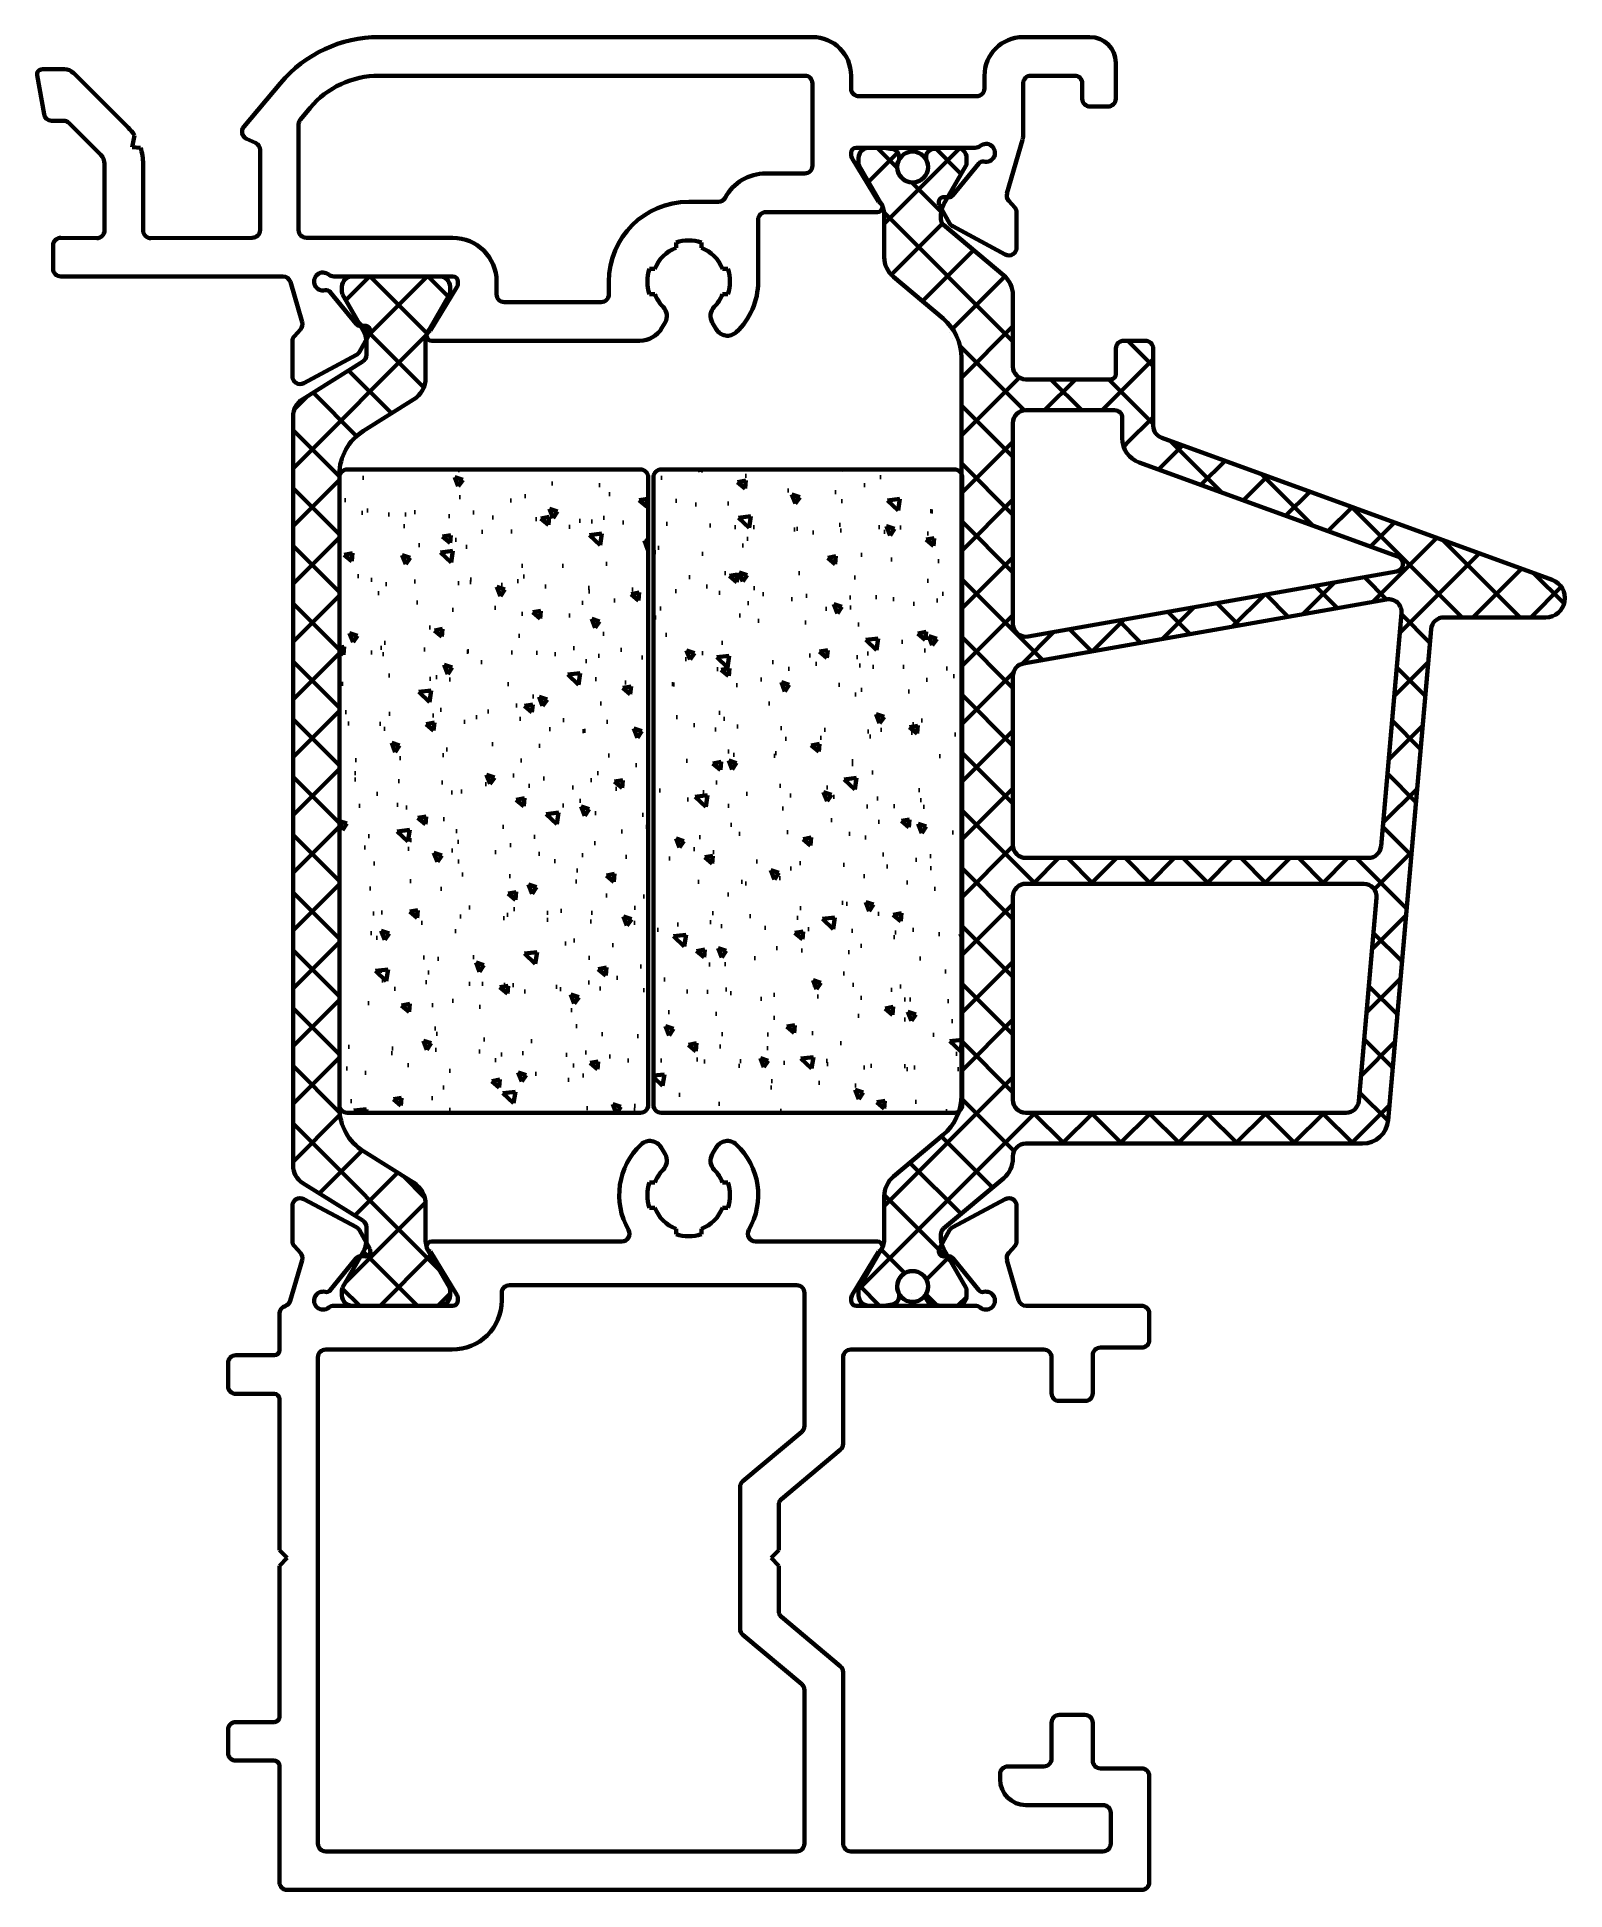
# Model space of a CAD drawing. Header units: millimetres. Extents: x 263.2 to 322.6, y -40.3 to 31.7.
import ezdxf

# ---------------------------------------------------------------- set-up
doc = ezdxf.new("R2010")
doc.units = ezdxf.units.MM
doc.layers.add('00_POLIAMIDAS', color=8, linetype='Continuous', lineweight=70)

msp = doc.modelspace()

# ---------------------------------------------------------------- hatches: boundary and pattern name
at = {"lineweight": 100}
h = msp.add_hatch(dxfattribs=at)
h.set_pattern_fill('ANSI37', color=8, scale=0.5, angle=90, style=0)
edge = h.paths.add_edge_path()
edge.add_line((315.712, -10.35), (317.382, 8.731))
edge.add_arc((317.88, 8.687), 0.5, 90, 175, ccw=False)
edge.add_line((317.88, 9.187), (321.833, 9.187))
edge.add_arc((321.833, 9.937), 0.75, 270, 430)
edge.add_line((322.089, 10.642), (306.912, 16.166))
edge.add_arc((307.083, 16.636), 0.5, 180, 250, ccw=False)
edge.add_line((306.583, 16.636), (306.583, 19.637))
edge.add_arc((306.283, 19.637), 0.3, 360, 450)
edge.add_line((306.283, 19.937), (305.433, 19.937))
edge.add_arc((305.433, 19.637), 0.3, 90, 180)
edge.add_line((305.133, 19.637), (305.133, 18.637))
edge.add_arc((304.933, 18.637), 0.2, -90, 0, ccw=False)
edge.add_line((304.933, 18.437), (301.633, 18.437))
edge.add_arc((301.633, 18.937), 0.5, 180, 270, ccw=False)
edge.add_line((301.133, 18.937), (301.133, 21.711))
edge.add_arc((300.133, 21.711), 1, 0, 50)
edge.add_line((300.775, 22.477), (298.44, 24.437))
edge.add_arc((298.633, 24.667), 0.3, 180, 230, ccw=False)
edge.add_line((298.333, 24.667), (298.333, 24.83))
edge.add_arc((299.133, 24.83), 0.8, 150, 180, ccw=False)
edge.add_line((298.44, 25.23), (299.306, 26.73))
edge.add_arc((299.133, 26.83), 0.2, 330, 360)
edge.add_line((299.333, 26.83), (299.333, 27.037))
edge.add_arc((298.933, 27.037), 0.4, 360, 450)
edge.add_line((298.933, 27.437), (298.333, 27.437))
edge.add_arc((297.233, 33.437), 6.1, 277.40639, 280.38886, ccw=False)
edge.add_arc((298.058, 27.091), 0.3, 97.40639, 180)
edge.add_line((297.758, 27.091), (297.758, 26.978))
edge.add_arc((297.233, 26.687), 0.6, -208.95502, 28.95502, ccw=False)
edge.add_line((296.708, 26.978), (296.708, 27.091))
edge.add_arc((296.408, 27.091), 0.3, 360, 442.59361)
edge.add_arc((297.233, 33.437), 6.1, 259.61114, 262.59361, ccw=False)
edge.add_line((296.133, 27.437), (295.533, 27.437))
edge.add_arc((295.533, 27.037), 0.4, 90, 180)
edge.add_line((295.133, 27.037), (295.133, 26.83))
edge.add_arc((295.333, 26.83), 0.2, 180, 210)
edge.add_line((295.159, 26.73), (296.025, 25.23))
edge.add_arc((295.333, 24.83), 0.8, 0, 30, ccw=False)
edge.add_line((296.133, 24.83), (296.133, 23.184))
edge.add_arc((297.133, 23.184), 1, 180, 230)
edge.add_line((296.49, 22.418), (298.418, 20.8))
edge.add_arc((297.133, 19.268), 2, 0, 50, ccw=False)
edge.add_line((299.133, 19.268), (299.133, -9.393))
edge.add_arc((297.133, -9.393), 2, -50, 0, ccw=False)
edge.add_line((298.418, -10.925), (296.49, -12.543))
edge.add_arc((297.133, -13.309), 1, 130, 180)
edge.add_line((296.133, -13.309), (296.133, -14.956))
edge.add_arc((295.333, -14.956), 0.8, 330, 360, ccw=False)
edge.add_line((296.025, -15.356), (295.159, -16.856))
edge.add_arc((295.333, -16.956), 0.2, 150, 180)
edge.add_line((295.133, -16.956), (295.133, -17.163))
edge.add_arc((295.533, -17.163), 0.4, 180, 270)
edge.add_line((295.533, -17.563), (296.133, -17.563))
edge.add_arc((297.233, -23.563), 6.1, 97.40639, 100.38886, ccw=False)
edge.add_arc((296.408, -17.216), 0.3, 277.40639, 360)
edge.add_line((296.708, -17.216), (296.708, -17.103))
edge.add_arc((297.233, -16.813), 0.6, -28.95502, 208.95502, ccw=False)
edge.add_line((297.758, -17.103), (297.758, -17.216))
edge.add_arc((298.058, -17.216), 0.3, 180, 262.59361)
edge.add_arc((297.233, -23.563), 6.1, 79.61114, 82.59361, ccw=False)
edge.add_line((298.333, -17.563), (298.933, -17.563))
edge.add_arc((298.933, -17.163), 0.4, 270, 360)
edge.add_line((299.333, -17.163), (299.333, -16.956))
edge.add_arc((299.133, -16.956), 0.2, 360, 390)
edge.add_line((299.306, -16.856), (298.44, -15.356))
edge.add_arc((299.133, -14.956), 0.8, 180, 210, ccw=False)
edge.add_line((298.333, -14.956), (298.333, -14.792))
edge.add_arc((298.633, -14.792), 0.3, 130, 180, ccw=False)
edge.add_line((298.44, -14.562), (300.775, -12.602))
edge.add_arc((300.133, -11.836), 1, 310, 360)
edge.add_line((301.133, -11.836), (301.133, -11.763))
edge.add_arc((301.633, -11.763), 0.5, 90, 180, ccw=False)
edge.add_line((301.633, -11.263), (314.716, -11.263))
edge.add_arc((314.716, -10.263), 1, 270, 355)
edge = h.paths.add_edge_path(flags=16)
edge.add_arc((314.075, -9.563), 0.5, 270, 355)
edge.add_line((314.573, -9.606), (315.264, -1.706))
edge.add_arc((314.766, -1.663), 0.5, 355, 450)
edge.add_line((314.766, -1.163), (301.633, -1.163))
edge.add_arc((301.633, -1.663), 0.5, 90, 180)
edge.add_line((301.133, -1.663), (301.133, -9.563))
edge.add_arc((301.633, -9.563), 0.5, 180, 270)
edge.add_line((301.633, -10.063), (314.075, -10.063))
edge = h.paths.add_edge_path(flags=16)
edge.add_arc((315.99, 11.266), 0.3, 280, 430)
edge.add_line((316.092, 11.548), (306.041, 15.206))
edge.add_arc((306.383, 16.146), 1, 180, 250, ccw=False)
edge.add_line((305.383, 16.146), (305.383, 16.937))
edge.add_arc((305.083, 16.937), 0.3, 0, 90)
edge.add_line((305.083, 17.237), (301.633, 17.237))
edge.add_arc((301.633, 16.737), 0.5, 90, 180)
edge.add_line((301.133, 16.737), (301.133, 8.937))
edge.add_arc((301.633, 8.937), 0.5, 180, 280)
edge.add_line((301.719, 8.445), (316.042, 10.97))
edge = h.paths.add_edge_path(flags=16)
edge.add_line((301.133, 6.906), (301.133, 0.337))
edge.add_arc((301.633, 0.337), 0.5, 180, 270)
edge.add_line((301.633, -0.163), (314.941, -0.163))
edge.add_arc((314.941, 0.337), 0.5, 270, 355)
edge.add_line((315.439, 0.294), (316.231, 9.349))
edge.add_arc((315.733, 9.393), 0.5, 355, 460)
edge.add_line((315.646, 9.885), (301.546, 7.399))
edge.add_arc((301.633, 6.906), 0.5, 100, 180)
h = msp.add_hatch(dxfattribs=at)
h.set_pattern_fill('ANSI37', color=8, scale=0.5, angle=90, style=0)
edge = h.paths.add_edge_path()
edge.add_arc((276.959, 14.74), 2, 122, 180, ccw=False)
edge.add_line((275.899, 16.436), (277.839, 17.648))
edge.add_arc((277.309, 18.496), 1, 302, 360)
edge.add_line((278.309, 18.496), (278.309, 19.864))
edge.add_arc((279.309, 19.864), 1, 150, 180, ccw=False)
edge.add_line((278.443, 20.364), (279.232, 21.731))
edge.add_arc((279.059, 21.831), 0.2, 330, 360)
edge.add_line((279.259, 21.831), (279.259, 22.037))
edge.add_arc((278.859, 22.037), 0.4, 360, 450)
edge.add_line((278.859, 22.437), (275.459, 22.437))
edge.add_arc((275.459, 22.037), 0.4, 90, 180)
edge.add_line((275.059, 22.037), (275.059, 21.831))
edge.add_arc((275.259, 21.831), 0.2, 180, 210)
edge.add_line((275.085, 21.731), (275.875, 20.364))
edge.add_arc((275.009, 19.864), 1, 0, 30, ccw=False)
edge.add_line((276.009, 19.864), (276.009, 19.383))
edge.add_arc((275.709, 19.383), 0.3, 302, 360, ccw=False)
edge.add_line((275.868, 19.129), (273.535, 17.671))
edge.add_arc((273.959, 16.992), 0.8, 122, 180)
edge.add_line((273.159, 16.992), (273.159, -12.118))
edge.add_arc((273.959, -12.118), 0.8, 180, 238)
edge.add_line((273.535, -12.796), (275.868, -14.254))
edge.add_arc((275.709, -14.508), 0.3, 0, 58, ccw=False)
edge.add_line((276.009, -14.508), (276.009, -14.989))
edge.add_arc((275.009, -14.989), 1, 330, 360, ccw=False)
edge.add_line((275.875, -15.489), (275.085, -16.856))
edge.add_arc((275.259, -16.956), 0.2, 150, 180)
edge.add_line((275.059, -16.956), (275.059, -17.163))
edge.add_arc((275.459, -17.163), 0.4, 180, 270)
edge.add_line((275.459, -17.563), (278.859, -17.563))
edge.add_arc((278.859, -17.163), 0.4, 270, 360)
edge.add_line((279.259, -17.163), (279.259, -16.956))
edge.add_arc((279.059, -16.956), 0.2, 0, 30)
edge.add_line((279.232, -16.856), (278.443, -15.489))
edge.add_arc((279.309, -14.989), 1, 180, 210, ccw=False)
edge.add_line((278.309, -14.989), (278.309, -13.622))
edge.add_arc((277.309, -13.622), 1, 0, 58)
edge.add_line((277.839, -12.773), (275.899, -11.561))
edge.add_arc((276.959, -9.865), 2, 180, 238, ccw=False)
edge.add_line((274.959, -9.865), (274.959, 2.437))
edge.add_line((274.959, 2.437), (274.959, 14.74))
h = msp.add_hatch(dxfattribs=at)
h.set_pattern_fill('AR-CONC', color=8, scale=0.02, angle=90, style=0)
edge = h.paths.add_edge_path()
edge.add_line((274.959, 14.637), (274.959, -9.763))
edge.add_arc((275.259, -9.763), 0.3, 180, 270)
edge.add_line((275.259, -10.063), (286.659, -10.063))
edge.add_arc((286.659, -9.763), 0.3, 270, 360)
edge.add_line((286.959, -9.763), (286.959, 14.637))
edge.add_arc((286.659, 14.637), 0.3, 360, 450)
edge.add_line((286.659, 14.937), (275.259, 14.937))
edge.add_arc((275.259, 14.637), 0.3, 90, 180)
h = msp.add_hatch(dxfattribs=at)
h.set_pattern_fill('AR-CONC', color=8, scale=0.02, angle=90, style=0)
edge = h.paths.add_edge_path()
edge.add_line((287.163, 14.637), (287.163, -9.763))
edge.add_arc((287.463, -9.763), 0.3, 180, 270)
edge.add_line((287.463, -10.063), (298.863, -10.063))
edge.add_arc((298.863, -9.763), 0.3, 270, 360)
edge.add_line((299.163, -9.763), (299.163, 14.637))
edge.add_arc((298.863, 14.637), 0.3, 0, 90)
edge.add_line((298.863, 14.937), (287.463, 14.937))
edge.add_arc((287.463, 14.637), 0.3, 90, 180)

# ---------------------------------------------------------------- linework, layer by layer
for p, q in [((293.342, 31.737), (276.501, 31.737)), ((304.127, 31.737), (301.527, 31.737)), ((263.214, 30.253), (263.482, 28.735)), ((264.276, 30.487), (263.411, 30.487)), ((266.746, 28.225), (264.63, 30.341)), ((305.127, 29.337), (305.127, 30.737)), ((272.671, 29.951), (271.245, 28.252)), ((276.501, 30.237), (293.042, 30.237)), ((293.342, 29.937), (293.342, 26.737)), ((294.842, 29.737), (294.842, 30.237)), ((300.027, 30.237), (300.027, 29.737)), ((301.527, 27.89), (301.527, 29.937)), ((301.827, 30.237), (303.527, 30.237)), ((303.827, 29.937), (303.827, 29.337)), ((273.445, 28.54), (273.82, 28.987)), ((299.727, 29.437), (295.142, 29.437)), ((304.127, 29.037), (304.827, 29.037)), ((263.777, 28.487), (264.238, 28.487)), ((264.45, 28.4), (265.685, 27.164)), ((273.375, 24.237), (273.375, 28.347)), ((266.901, 27.463), (266.999, 27.915)), ((267.231, 27.439), (266.901, 27.463)), ((271.348, 27.787), (271.701, 27.622)), ((295.042, 27.437), (299.671, 27.437)), ((300.901, 25.664), (301.507, 27.75)), ((265.832, 26.81), (265.832, 24.222)), ((267.332, 24.222), (267.332, 26.81)), ((271.875, 27.35), (271.875, 24.237)), ((294.842, 27.17), (294.842, 27.237)), ((295.911, 25.332), (294.886, 27.013)), ((299.802, 26.829), (298.8, 25.589)), ((293.042, 26.437), (291.532, 26.437)), ((289.686, 25.337), (288.532, 25.337)), ((298.272, 25.221), (298.67, 24.503)), ((298.641, 25.515), (298.45, 25.518)), ((301.2, 25.12), (300.967, 25.379)), ((291.232, 22.237), (291.232, 24.637)), ((291.532, 24.937), (295.864, 24.937)), ((301.277, 23.555), (301.277, 24.92)), ((265.529, 23.922), (264.132, 23.937)), ((271.575, 23.937), (267.632, 23.922)), ((279.367, 23.937), (273.675, 23.937)), ((298.791, 24.384), (300.835, 23.291)), ((263.832, 23.637), (263.832, 22.737)), ((288.04, 23.548), (288.04, 23.76)), ((289.024, 23.76), (289.024, 23.548)), ((264.132, 22.437), (272.767, 22.437)), ((274.738, 22.437), (279.367, 22.437)), ((287.01, 22.729), (287.222, 22.729)), ((289.843, 22.729), (290.055, 22.729)), ((273.056, 22.221), (273.508, 20.664)), ((275.609, 20.589), (274.607, 21.829)), ((279.524, 22.013), (278.498, 20.332)), ((279.567, 22.237), (279.567, 22.17)), ((281.067, 21.737), (281.067, 22.237)), ((285.432, 22.237), (285.432, 21.737)), ((287.222, 21.745), (287.01, 21.745)), ((290.055, 21.745), (289.843, 21.745)), ((285.132, 21.437), (281.367, 21.437)), ((273.442, 20.379), (273.209, 20.12)), ((275.739, 19.503), (276.137, 20.221)), ((275.959, 20.518), (275.768, 20.515)), ((287.493, 20.437), (287.616, 20.65)), ((289.449, 20.65), (289.604, 20.382)), ((273.132, 19.92), (273.132, 18.555)), ((278.545, 19.937), (286.627, 19.937)), ((273.574, 18.291), (275.618, 19.384)), ((287.616, -11.675), (287.461, -11.407)), ((289.604, -11.407), (289.449, -11.675)), ((287.01, -12.771), (287.222, -12.771)), ((289.843, -12.771), (290.055, -12.771)), ((275.618, -14.51), (273.574, -13.416)), ((300.835, -13.416), (298.791, -14.51)), ((273.132, -13.68), (273.132, -15.045)), ((287.222, -13.755), (287.01, -13.755)), ((290.055, -13.755), (289.843, -13.755)), ((301.277, -15.045), (301.277, -13.68)), ((276.137, -15.347), (275.739, -14.629)), ((285.934, -15.063), (278.545, -15.063)), ((288.04, -14.785), (288.04, -14.573)), ((289.024, -14.573), (289.024, -14.785)), ((295.864, -15.063), (291.13, -15.063)), ((298.67, -14.629), (298.272, -15.347)), ((273.508, -15.789), (273.048, -17.372)), ((273.209, -15.246), (273.442, -15.505)), ((274.607, -16.954), (275.609, -15.715)), ((275.768, -15.64), (275.959, -15.644)), ((278.498, -15.457), (279.524, -17.139)), ((294.886, -17.139), (295.911, -15.457)), ((298.45, -15.644), (298.641, -15.64)), ((298.8, -15.715), (299.802, -16.954)), ((301.354, -17.346), (300.901, -15.789)), ((300.967, -15.505), (301.2, -15.246)), ((281.267, -17.063), (281.267, -17.363)), ((292.732, -16.763), (281.567, -16.763)), ((293.032, -22.226), (293.032, -17.063)), ((272.632, -17.863), (272.632, -19.288)), ((279.367, -17.563), (274.738, -17.563)), ((279.567, -17.295), (279.567, -17.363)), ((294.842, -17.363), (294.842, -17.295)), ((299.671, -17.563), (295.042, -17.563)), ((306.132, -17.563), (301.642, -17.563)), ((306.432, -18.888), (306.432, -17.863)), ((279.348, -19.263), (274.427, -19.263)), ((294.832, -19.263), (302.332, -19.263)), ((304.532, -19.188), (306.132, -19.188)), ((270.632, -19.788), (270.632, -20.688)), ((272.432, -19.488), (270.932, -19.488)), ((274.127, -19.563), (274.127, -38.463)), ((294.532, -22.925), (294.532, -19.563)), ((302.632, -19.563), (302.632, -20.963)), ((304.232, -20.963), (304.232, -19.488)), ((270.932, -20.988), (272.432, -20.988)), ((272.632, -21.188), (272.632, -27.063)), ((302.932, -21.263), (303.932, -21.263)), ((290.639, -24.373), (292.925, -22.455)), ((292.139, -25.073), (294.425, -23.155)), ((290.532, -30.122), (290.532, -24.603)), ((292.032, -27.063), (292.032, -25.303)), ((272.632, -27.063), (272.932, -27.363)), ((291.732, -27.363), (292.032, -27.063)), ((272.932, -27.363), (272.632, -27.663)), ((272.632, -27.663), (272.632, -33.538)), ((292.032, -27.663), (291.732, -27.363)), ((292.032, -29.423), (292.032, -27.663)), ((294.425, -31.57), (292.139, -29.653)), ((292.925, -32.27), (290.639, -30.352)), ((294.532, -38.463), (294.532, -31.8)), ((293.032, -38.463), (293.032, -32.5)), ((272.432, -33.738), (270.932, -33.738)), ((302.632, -33.763), (302.632, -35.163)), ((303.932, -33.463), (302.932, -33.463)), ((304.232, -35.238), (304.232, -33.763)), ((270.632, -34.038), (270.632, -34.938)), ((270.932, -35.238), (272.432, -35.238)), ((272.632, -35.438), (272.632, -39.963)), ((300.632, -35.763), (300.632, -35.963)), ((302.332, -35.463), (300.932, -35.463)), ((306.132, -35.538), (304.532, -35.538)), ((306.432, -39.963), (306.432, -35.838)), ((301.632, -36.963), (304.632, -36.963)), ((304.932, -37.263), (304.932, -38.463)), ((274.427, -38.763), (292.732, -38.763)), ((304.632, -38.763), (294.832, -38.763)), ((272.932, -40.263), (306.132, -40.263))]:
    msp.add_line(p, q, dxfattribs=at)
at = {"color": 8, "lineweight": 100}
for p, q in [((278.859, 22.437), (275.459, 22.437)), ((275.059, 22.037), (275.059, 21.831)), ((275.085, 21.731), (275.875, 20.364)), ((278.443, 20.364), (279.232, 21.731)), ((279.259, 21.831), (279.259, 22.037)), ((276.009, 19.864), (276.009, 19.383)), ((278.309, 18.496), (278.309, 19.864)), ((275.868, 19.129), (273.535, 17.671)), ((275.899, 16.436), (277.839, 17.648)), ((273.159, 16.992), (273.159, -12.118)), ((301.133, 16.737), (301.133, 8.937)), ((305.083, 17.237), (301.633, 17.237)), ((305.383, 16.146), (305.383, 16.937)), ((316.092, 11.548), (306.041, 15.206)), ((274.959, 2.437), (274.959, 14.74)), ((274.959, 14.637), (274.959, -9.763)), ((286.659, 14.937), (275.259, 14.937)), ((286.959, -9.763), (286.959, 14.637)), ((287.163, 14.637), (287.163, -9.763)), ((298.863, 14.937), (287.463, 14.937)), ((299.163, -9.763), (299.163, 14.637)), ((301.719, 8.445), (316.042, 10.97)), ((315.646, 9.885), (301.546, 7.399)), ((315.439, 0.294), (316.231, 9.349)), ((301.133, 6.906), (301.133, 0.337)), ((274.959, -9.865), (274.959, 2.437)), ((301.633, -0.163), (314.941, -0.163)), ((314.766, -1.163), (301.633, -1.163)), ((301.133, -1.663), (301.133, -9.563)), ((314.573, -9.606), (315.264, -1.706)), ((275.259, -10.063), (286.659, -10.063)), ((287.463, -10.063), (298.863, -10.063)), ((301.633, -10.063), (314.075, -10.063)), ((277.839, -12.773), (275.899, -11.561)), ((273.535, -12.796), (275.868, -14.254)), ((278.309, -14.989), (278.309, -13.622)), ((276.009, -14.508), (276.009, -14.989)), ((275.875, -15.489), (275.085, -16.856)), ((279.232, -16.856), (278.443, -15.489)), ((275.059, -16.956), (275.059, -17.163)), ((279.259, -17.163), (279.259, -16.956)), ((275.459, -17.563), (278.859, -17.563))]:
    msp.add_line(p, q, dxfattribs=at)
msp.add_circle((297.233, -16.813), 0.6, dxfattribs=at)
at = {"lineweight": 100}
for centre, radius, start, end in [((276.501, 26.737), 5, 90, 140), ((293.342, 30.237), 1.5, 0, 90), ((301.527, 30.237), 1.5, 90, 180), ((304.127, 30.737), 1, 0, 90), ((263.411, 30.287), 0.2, 90, 190), ((264.276, 29.987), 0.5, 45, 90), ((276.501, 26.737), 3.5, 90, 140), ((293.042, 29.937), 0.3, 0, 90), ((295.142, 29.737), 0.3, 180, 270), ((299.727, 29.737), 0.3, 270, 360), ((301.827, 29.937), 0.3, 90, 180), ((303.527, 29.937), 0.3, 360, 90), ((304.127, 29.337), 0.3, 180, 270), ((304.827, 29.337), 0.3, 270, 360), ((263.777, 28.787), 0.3, 190, 270), ((264.238, 28.187), 0.3, 45, 90), ((265.332, 26.81), 2, 33.52106, 45), ((271.475, 28.059), 0.3, 140, 245), ((273.675, 28.347), 0.3, 140, 180), ((265.332, 26.81), 2, 0, 18.31996), ((271.575, 27.35), 0.3, 0, 65), ((295.042, 27.237), 0.2, 90, 180), ((299.671, 27.737), 0.3, 270, 309.71514), ((300.086, 27.237), 0.35, 256.43153, 129.71409), ((301.027, 27.89), 0.5, 343.8116, 360), ((265.332, 26.81), 0.5, 0, 45), ((293.042, 26.737), 0.3, 270, 0), ((295.142, 27.17), 0.3, 180, 211.38013), ((299.957, 26.703), 0.2, 76.43122, 141.06001), ((291.532, 24.637), 1.8, 90, 151.56608), ((288.532, 22.237), 3.1, 90, 180), ((289.686, 25.637), 0.3, 270, 331.56608), ((295.864, 25.137), 0.2, 270, 76.37779), ((298.447, 25.318), 0.2, 89, 209), ((298.645, 25.715), 0.2, 269, 321.05936), ((301.19, 25.58), 0.3, 163.8116, 222), ((291.532, 24.637), 0.3, 90, 180), ((298.932, 24.649), 0.3, 209, 241.85697), ((300.977, 24.92), 0.3, 0, 42), ((264.132, 23.637), 0.3, 90, 180), ((265.532, 24.222), 0.3, 269.38059, 360), ((267.632, 24.222), 0.3, 180, 270), ((271.575, 24.237), 0.3, 270, 360), ((273.675, 24.237), 0.3, 180, 270), ((279.367, 22.237), 1.7, 0, 90), ((288.532, 22.237), 1.6, 72.09274, 107.90726), ((288.532, 22.237), 1.4, 110.57312, 159.42688), ((288.532, 22.237), 1.4, 20.57312, 69.42688), ((300.977, 23.555), 0.3, 241.85697, 0), ((264.132, 22.737), 0.3, 180, 270), ((272.767, 22.137), 0.3, 16.1884, 90), ((274.323, 22.237), 0.35, 50.28591, 283.56847), ((274.738, 22.737), 0.3, 230.28486, 270), ((279.367, 22.237), 0.2, 360, 90), ((288.532, 22.237), 1.6, 162.09274, 197.90726), ((288.532, 22.237), 1.6, 342.09274, 17.90726), ((274.452, 21.703), 0.2, 38.93999, 103.56878), ((279.267, 22.17), 0.3, 328.61987, 360), ((281.367, 21.737), 0.3, 180, 270), ((285.132, 21.737), 0.3, 270, 360), ((288.532, 22.237), 1.4, 200.57312, 224.74248), ((288.532, 22.237), 1.4, 315.25752, 339.42688), ((288.532, 22.237), 2.7, 313.13656, 0), ((287.183, 20.9), 0.5, 330, 44.74248), ((289.882, 20.9), 0.5, 135.25752, 210), ((273.22, 20.58), 0.3, 318, 16.1884), ((275.764, 20.715), 0.2, 218.94064, 271), ((275.962, 20.318), 0.2, 331, 91), ((278.545, 20.137), 0.2, 103.62221, 270), ((286.627, 20.937), 1, 270, 330), ((290.037, 20.632), 0.5, 210, 313.13656), ((273.432, 19.92), 0.3, 138, 180), ((275.477, 19.649), 0.3, 298.14303, 331), ((273.432, 18.555), 0.3, 180, 298.14303), ((288.532, -13.263), 2.7, 133.13656, 210.00211), ((287.028, -11.657), 0.5, 30, 133.13656), ((290.037, -11.657), 0.5, 46.86344, 150), ((288.532, -13.263), 2.7, 329.99789, 46.86344), ((287.183, -11.925), 0.5, 315.25752, 30), ((289.882, -11.925), 0.5, 150, 224.74248), ((288.532, -13.263), 1.6, 162.09274, 197.90726), ((288.532, -13.263), 1.4, 135.25752, 159.42688), ((288.532, -13.263), 1.4, 20.57312, 44.74248), ((288.532, -13.263), 1.6, 342.09274, 17.90726), ((273.432, -13.68), 0.3, 61.85697, 180), ((300.977, -13.68), 0.3, 360, 118.14303), ((288.532, -13.263), 1.4, 200.57312, 249.42688), ((288.532, -13.263), 1.4, 290.57312, 339.42688), ((273.432, -15.045), 0.3, 180, 222), ((275.477, -14.774), 0.3, 29, 61.85697), ((278.545, -15.263), 0.2, 90, 256.37779), ((285.934, -14.763), 0.3, 270, 30.00211), ((288.532, -13.263), 1.6, 252.09274, 287.90726), ((291.13, -14.763), 0.3, 149.99789, 270), ((295.864, -15.263), 0.2, 283.62221, 90), ((298.932, -14.774), 0.3, 118.14303, 151), ((300.977, -15.045), 0.3, 318, 360), ((273.22, -15.705), 0.3, 343.8116, 42), ((275.764, -15.84), 0.2, 89, 141.05936), ((275.962, -15.444), 0.2, 269, 29), ((298.447, -15.444), 0.2, 151, 271), ((298.645, -15.84), 0.2, 38.94064, 91), ((301.19, -15.705), 0.3, 138, 196.1884), ((274.323, -17.363), 0.35, 76.43153, 309.71409), ((274.452, -16.828), 0.2, 256.43122, 321.06001), ((279.267, -17.295), 0.3, 0, 31.38013), ((281.567, -17.063), 0.3, 90, 180), ((292.732, -17.063), 0.3, 0, 90), ((295.142, -17.295), 0.3, 148.61987, 180), ((299.957, -16.828), 0.2, 218.93999, 283.56878), ((300.086, -17.363), 0.35, 230.28591, 103.56847), ((272.932, -17.863), 0.3, 106.65975, 180), ((272.76, -17.288), 0.3, 286.65975, 343.8116), ((274.738, -17.863), 0.3, 90, 129.71514), ((279.367, -17.363), 1.9, 269.42458, 0), ((279.367, -17.363), 0.2, 270, 360), ((295.042, -17.363), 0.2, 180, 270), ((299.671, -17.863), 0.3, 50.28486, 90), ((301.642, -17.263), 0.3, 196.1884, 270), ((306.132, -17.863), 0.3, 0.00001, 90), ((272.432, -19.288), 0.2, 270, 360), ((274.427, -19.563), 0.3, 90, 180), ((294.832, -19.563), 0.3, 90, 180), ((302.332, -19.563), 0.3, 360, 90), ((304.532, -19.488), 0.3, 90, 180), ((306.132, -18.888), 0.3, 269.99999, 0.00001), ((270.932, -19.788), 0.3, 90, 180), ((270.932, -20.688), 0.3, 180, 270), ((272.432, -21.188), 0.2, 360, 90), ((302.932, -20.963), 0.3, 180, 270), ((303.932, -20.963), 0.3, 270, 0), ((292.732, -22.226), 0.3, 310, 0), ((294.232, -22.925), 0.3, 310, 360), ((290.832, -24.603), 0.3, 130, 180), ((292.332, -25.303), 0.3, 130, 180), ((292.332, -29.423), 0.3, 180, 230), ((290.832, -30.122), 0.3, 180, 230), ((294.232, -31.8), 0.3, 360, 50), ((292.732, -32.5), 0.3, 0, 50), ((270.932, -34.038), 0.3, 90, 180), ((272.432, -33.538), 0.2, 270, 360), ((302.932, -33.763), 0.3, 90, 180), ((303.932, -33.763), 0.3, 360, 90), ((270.932, -34.938), 0.3, 180, 270), ((272.432, -35.438), 0.2, 360, 90), ((302.332, -35.163), 0.3, 270, 0), ((304.532, -35.238), 0.3, 180, 270), ((300.932, -35.763), 0.3, 90, 180), ((301.632, -35.963), 1, 180, 270), ((306.132, -35.838), 0.3, 0, 90), ((304.632, -37.263), 0.3, 0, 90), ((274.427, -38.463), 0.3, 180, 270), ((292.732, -38.463), 0.3, 270, 0), ((294.832, -38.463), 0.3, 180, 270), ((304.632, -38.463), 0.3, 270, 0), ((272.932, -39.963), 0.3, 180, 270), ((306.132, -39.963), 0.3, 270, 0)]:
    msp.add_arc(centre, radius, start, end, dxfattribs=at)
at = {"color": 8, "lineweight": 100}
for centre, radius, start, end in [((275.459, 22.037), 0.4, 90, 180), ((278.859, 22.037), 0.4, 360, 90), ((275.259, 21.831), 0.2, 180, 210), ((279.059, 21.831), 0.2, 330, 360), ((275.009, 19.864), 1, 0, 30), ((279.309, 19.864), 1, 150, 180), ((275.709, 19.383), 0.3, 302, 360), ((277.309, 18.496), 1, 302, 360), ((273.959, 16.992), 0.8, 122, 180), ((301.633, 16.737), 0.5, 90, 180), ((305.083, 16.937), 0.3, 0, 90), ((276.959, 14.74), 2, 122, 180), ((306.383, 16.146), 1, 180, 250), ((275.259, 14.637), 0.3, 90, 180), ((286.659, 14.637), 0.3, 360, 90), ((287.463, 14.637), 0.3, 90, 180), ((298.863, 14.637), 0.3, 0, 90), ((315.99, 11.266), 0.3, 280, 70), ((315.733, 9.393), 0.5, 355, 100), ((301.633, 8.937), 0.5, 180, 280), ((301.633, 6.906), 0.5, 100, 180), ((301.633, 0.337), 0.5, 180, 270), ((314.941, 0.337), 0.5, 270, 355), ((301.633, -1.663), 0.5, 90, 180), ((314.766, -1.663), 0.5, 355, 90), ((275.259, -9.763), 0.3, 180, 270), ((276.959, -9.865), 2, 180, 238), ((286.659, -9.763), 0.3, 270, 360), ((287.463, -9.763), 0.3, 180, 270), ((298.863, -9.763), 0.3, 270, 360), ((301.633, -9.563), 0.5, 180, 270), ((314.075, -9.563), 0.5, 270, 355), ((273.959, -12.118), 0.8, 180, 238), ((277.309, -13.622), 1, 0, 58), ((275.709, -14.508), 0.3, 0, 58), ((275.009, -14.989), 1, 330, 360), ((279.309, -14.989), 1, 180, 210), ((275.259, -16.956), 0.2, 150, 180), ((275.459, -17.163), 0.4, 180, 270), ((278.859, -17.163), 0.4, 270, 0), ((279.059, -16.956), 0.2, 0, 30)]:
    msp.add_arc(centre, radius, start, end, dxfattribs=at)
at = {"layer": '00_POLIAMIDAS'}
for p, q in [((296.133, 27.437), (295.533, 27.437)), ((298.933, 27.437), (298.333, 27.437)), ((295.133, 27.037), (295.133, 26.83)), ((295.159, 26.73), (296.025, 25.23)), ((296.708, 26.978), (296.708, 27.091)), ((297.758, 27.091), (297.758, 26.978)), ((298.44, 25.23), (299.306, 26.73)), ((299.333, 26.83), (299.333, 27.037)), ((296.133, 24.83), (296.133, 23.184)), ((298.333, 24.667), (298.333, 24.83)), ((300.775, 22.477), (298.44, 24.437)), ((296.49, 22.418), (298.418, 20.8)), ((301.133, 18.937), (301.133, 21.711)), ((305.133, 19.637), (305.133, 18.637)), ((306.283, 19.937), (305.433, 19.937)), ((306.583, 16.636), (306.583, 19.637)), ((299.133, 19.268), (299.133, -9.393)), ((304.933, 18.437), (301.633, 18.437)), ((322.089, 10.642), (306.912, 16.166)), ((315.712, -10.35), (317.382, 8.731)), ((317.88, 9.187), (321.833, 9.187)), ((298.418, -10.925), (296.49, -12.543)), ((301.633, -11.263), (314.716, -11.263)), ((301.133, -11.836), (301.133, -11.763)), ((298.44, -14.562), (300.775, -12.602)), ((296.133, -13.309), (296.133, -14.956)), ((298.333, -14.956), (298.333, -14.792)), ((296.025, -15.356), (295.159, -16.856)), ((299.306, -16.856), (298.44, -15.356)), ((295.133, -16.956), (295.133, -17.163)), ((296.708, -17.216), (296.708, -17.103)), ((297.758, -17.103), (297.758, -17.216)), ((299.333, -17.163), (299.333, -16.956)), ((295.533, -17.563), (296.133, -17.563)), ((298.333, -17.563), (298.933, -17.563))]:
    msp.add_line(p, q, dxfattribs=at)
msp.add_circle((297.233, 26.687), 0.6, dxfattribs=at)
for centre, radius, start, end in [((295.533, 27.037), 0.4, 90, 180), ((297.233, 33.437), 6.1, 259.61114, 262.59361), ((296.408, 27.091), 0.3, 360, 82.59361), ((298.058, 27.091), 0.3, 97.40639, 180), ((297.233, 33.437), 6.1, 277.40639, 280.38886), ((298.933, 27.037), 0.4, 360, 90), ((295.333, 26.83), 0.2, 180, 210), ((297.233, 26.687), 0.6, 151.04498, 28.95502), ((299.133, 26.83), 0.2, 330, 0), ((295.333, 24.83), 0.8, 360, 30), ((299.133, 24.83), 0.8, 150, 180), ((298.633, 24.667), 0.3, 180, 230), ((297.133, 23.184), 1, 180, 230), ((300.133, 21.711), 1, 0, 50), ((297.133, 19.268), 2, 360, 50), ((305.433, 19.637), 0.3, 90, 180), ((306.283, 19.637), 0.3, 360, 90), ((301.633, 18.937), 0.5, 180, 270), ((304.933, 18.637), 0.2, 270, 0), ((307.083, 16.636), 0.5, 180, 250), ((321.833, 9.937), 0.75, 270, 70), ((317.88, 8.687), 0.5, 90, 175), ((297.133, -9.393), 2, 310, 0), ((314.716, -10.263), 1, 270, 355), ((301.633, -11.763), 0.5, 90, 180), ((300.133, -11.836), 1, 310, 360), ((297.133, -13.309), 1, 130, 180), ((295.333, -14.956), 0.8, 330, 360), ((298.633, -14.792), 0.3, 130, 180), ((299.133, -14.956), 0.8, 180, 210), ((297.233, -16.813), 0.6, 331.04498, 208.95502), ((295.333, -16.956), 0.2, 150, 180), ((295.533, -17.163), 0.4, 180, 270), ((296.408, -17.216), 0.3, 277.40639, 0), ((298.058, -17.216), 0.3, 180, 262.59361), ((298.933, -17.163), 0.4, 270, 360), ((299.133, -16.956), 0.2, 360, 30), ((297.233, -23.563), 6.1, 97.40639, 100.38886), ((297.233, -23.563), 6.1, 79.61114, 82.59361)]:
    msp.add_arc(centre, radius, start, end, dxfattribs=at)

doc.saveas('drawing.dxf')
